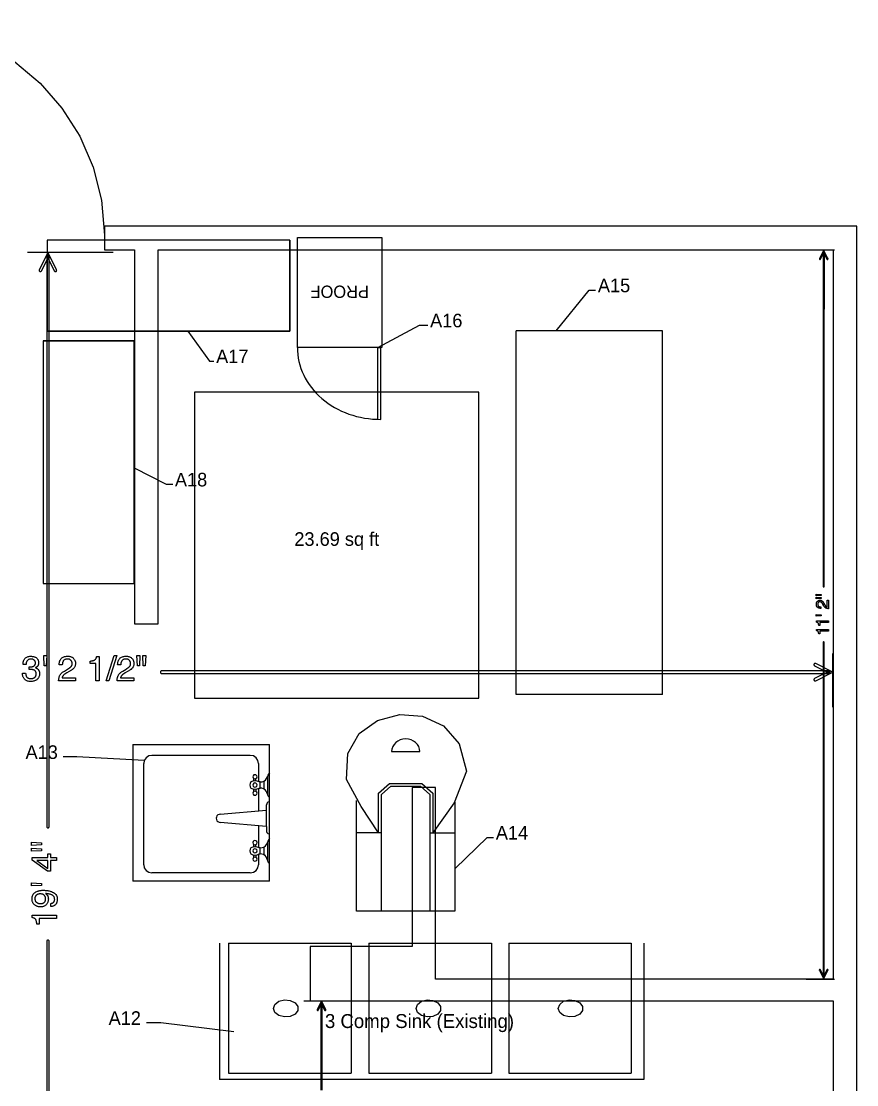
# Model space of a CAD drawing. Header units: inches. Extents: x -1 to 396, y -34 to 687.
# Drawn here: x 238.6 to 392.2, y 491.7 to 687.2 of the extents above; entities that cross this region are included whole.
import ezdxf

# ---------------------------------------------------------------- set-up
doc = ezdxf.new("R2010")
doc.units = ezdxf.units.IN
doc.header["$MEASUREMENT"] = 0
for name, color, linetype in [('AL_AREAS', 9, 'Continuous'), ('AL_EQUIPMENT', 6, 'Continuous'), ('AL_LABELS', 1, 'Continuous'), ('AL_LINEWORK', 30, 'Continuous'), ('DIMENSIONS', 9, 'Continuous'), ('DOORS', 3, 'Continuous'), ('WALLS', 7, 'Continuous')]:
    doc.layers.add(name, color=color, linetype=linetype)

# ---------------------------------------------------------------- blocks, each defined once
blk = doc.blocks.new('AL_proof', base_point=(1578.36, -1091.15))
for p, q in [((1566.68, -1061.35), (1566.68, -1084.94)), ((1567.54, -1061.36), (1567.54, -1084.94)), ((1566.38, -1084.94), (1590.38, -1084.94)), ((1566.38, -1120.94), (1566.38, -1084.94)), ((1567.54, -1084.94), (1566.68, -1084.94)), ((1590.38, -1084.94), (1590.38, -1120.94)), ((1590.38, -1120.94), (1566.38, -1120.94))]:
    blk.add_line(p, q)
blk.add_arc((1566.88, -1084.84), 23.49, 359.7616, 90.486)
at = {"insert": (1578.36, -1101.17), "char_height": 4.019, "attachment_point": 2}
blk.add_mtext('PROOF', dxfattribs=at)
blk = doc.blocks.new('AL_Mixer', base_point=(966.74, -574.82))
for points in [[(962.34, -569.36), (968.06, -565.92), (974, -563.02), (974, -563.02), (979.74, -563.3), (984.09, -565.54), (986.97, -569.16), (988.28, -573.55), (987.92, -578.1), (985.8, -582.22), (981.82, -585.31), (975.88, -586.76), (975.88, -586.76), (968.89, -584.35), (962.34, -580.11)], [(945.14, -584.5), (945.14, -564.97)], [(945.14, -564.97), (969.41, -564.97)], [(962.34, -569.97), (962.34, -564.97)], [(945.14, -579.5), (945.14, -569.97)], [(945.14, -569.97), (970.76, -569.97)], [(962.34, -569.36), (971.01, -569.36)], [(970.76, -569.97), (972.56, -571.77)], [(971.01, -569.36), (973.17, -571.52)], [(972.56, -571.77), (972.56, -577.7)], [(973.17, -571.52), (973.17, -577.95)], [(980.15, -571.94), (980.15, -577.53)], [(972.56, -577.7), (970.76, -579.5)], [(973.17, -577.95), (971.01, -580.11)], [(970.76, -579.5), (945.14, -579.5)], [(962.34, -579.5), (962.34, -584.5)], [(971.01, -580.11), (962.34, -580.11)], [(969.05, -584.5), (945.14, -584.5)]]:
    blk.add_lwpolyline(points)
blk.add_arc((980.12, -574.74), 2.8, 270.5022, 89.4978)
blk = doc.blocks.new('AL_metro_rack', base_point=(1615.86, -825.47))
for p, q in [((1607.46, -789.47), (1607.46, -861.47)), ((1607.46, -789.47), (1624.25, -789.47)), ((1624.25, -789.47), (1624.25, -861.47)), ((1607.46, -861.47), (1624.25, -861.47))]:
    blk.add_line(p, q)
blk.add_lwpolyline([(1607.46, -861.47), (1624.25, -861.47), (1624.25, -789.47), (1607.46, -789.47)], close=True)

msp = doc.modelspace()

# ---------------------------------------------------------------- linework, layer by layer
at = {"layer": 'AL_LINEWORK'}
for p, q in [((329.6, 563.51), (329.6, 630.35)), ((356.52, 630.35), (329.6, 630.35)), ((356.52, 563.51), (356.52, 630.35)), ((356.52, 563.51), (329.6, 563.51)), ((276.75, 517.77), (276.75, 493.86)), ((276.75, 517.77), (299.26, 517.77)), ((299.26, 517.77), (299.26, 493.86)), ((302.53, 517.77), (302.53, 493.86)), ((302.53, 517.77), (325.05, 517.77)), ((325.05, 517.77), (325.05, 493.86)), ((328.24, 517.77), (328.24, 493.86)), ((328.24, 517.77), (350.75, 517.77)), ((350.75, 517.77), (350.75, 493.86)), ((276.75, 493.86), (299.26, 493.86)), ((302.53, 493.86), (325.05, 493.86)), ((328.24, 493.86), (350.75, 493.86))]:
    msp.add_line(p, q, dxfattribs=at)
for points in [[(336.95, 630.35), (343, 637.83), (343, 637.83), (344.2, 637.83)], [(269.26, 630.28), (273.25, 624.78), (273.25, 624.78), (274.04, 624.78)], [(304.17, 627.3), (311.83, 631.37), (311.83, 631.37), (313.36, 631.37)], [(259.37, 605.15), (265.28, 602.13), (265.28, 602.13), (266.47, 602.13)], [(259.12, 554.29), (284.24, 554.29)], [(259.12, 554.29), (259.12, 529.17)], [(284.24, 529.17), (284.24, 554.29)], [(261.25, 551.36), (248.85, 552.04), (248.85, 552.04), (246.37, 552.04)], [(261.25, 551.36), (261.14, 550.78)], [(261.57, 551.84), (261.25, 551.36)], [(262.06, 552.18), (261.57, 551.84)], [(262.64, 552.29), (262.06, 552.18)], [(280.73, 552.29), (262.64, 552.29)], [(281.31, 552.18), (280.73, 552.29)], [(281.79, 551.84), (281.31, 552.18)], [(282.12, 551.36), (281.79, 551.84)], [(282.24, 550.78), (282.12, 551.36)], [(261.14, 532.19), (261.14, 550.78)], [(282.24, 550.78), (282.24, 547.46)], [(280.84, 547.41), (280.69, 547.14)], [(281.21, 547.55), (280.84, 547.41)], [(281.27, 548.55), (281.21, 548.36)], [(281.21, 548.36), (281.27, 548.17)], [(281.6, 547.6), (281.21, 547.55)], [(281.41, 548.69), (281.27, 548.55)], [(281.27, 548.17), (281.41, 548.03)], [(281.6, 548.73), (281.41, 548.69)], [(281.41, 548.03), (281.6, 547.98)], [(281.41, 547.59), (281.41, 548.03)], [(281.78, 548.69), (281.6, 548.73)], [(281.6, 547.98), (281.78, 548.03)], [(281.99, 547.55), (281.6, 547.6)], [(281.92, 548.55), (281.78, 548.69)], [(281.78, 548.03), (281.92, 548.17)], [(281.78, 547.59), (281.78, 548.03)], [(281.98, 548.36), (281.92, 548.55)], [(281.92, 548.17), (281.98, 548.36)], [(282.36, 547.41), (281.99, 547.55)], [(282.54, 547.41), (282.36, 547.41)], [(282.54, 547.41), (282.9, 547.44)], [(282.54, 546.27), (282.54, 547.41)], [(282.9, 547.44), (283.22, 547.55)], [(283.22, 547.55), (283.51, 547.76)], [(283.29, 546.09), (283.29, 547.6)], [(283.51, 547.76), (283.73, 548.04)], [(283.73, 548.04), (283.87, 548.36)], [(284.01, 548.76), (283.87, 548.36)], [(283.87, 548.36), (283.87, 545.33)], [(284.24, 549.11), (284.01, 548.76)], [(280.69, 547.14), (280.65, 546.85)], [(280.65, 546.85), (280.69, 546.54)], [(280.69, 546.54), (280.84, 546.27)], [(280.84, 546.27), (281.21, 546.13)], [(281.27, 547.03), (281.21, 546.85)], [(281.21, 546.85), (281.27, 546.65)], [(281.21, 546.13), (281.6, 546.09)], [(281.27, 545.52), (281.21, 545.33)], [(281.41, 547.17), (281.27, 547.03)], [(281.27, 546.65), (281.41, 546.51)], [(281.41, 545.66), (281.27, 545.52)], [(281.6, 547.22), (281.41, 547.17)], [(281.41, 546.51), (281.6, 546.47)], [(281.41, 545.66), (281.41, 546.1)], [(281.6, 545.71), (281.41, 545.66)], [(281.78, 547.17), (281.6, 547.22)], [(281.6, 546.47), (281.78, 546.51)], [(281.6, 546.09), (281.99, 546.13)], [(281.78, 545.66), (281.6, 545.71)], [(281.92, 547.03), (281.78, 547.17)], [(281.78, 546.51), (281.92, 546.65)], [(281.78, 546.1), (281.78, 545.66)], [(281.92, 545.52), (281.78, 545.66)], [(281.98, 546.85), (281.92, 547.03)], [(281.92, 546.65), (281.98, 546.85)], [(281.98, 545.33), (281.92, 545.52)], [(281.99, 546.13), (282.36, 546.27)], [(282.24, 546.23), (282.24, 542.1)], [(282.36, 546.27), (282.54, 546.27)], [(282.87, 546.26), (282.54, 546.27)], [(283.17, 546.16), (282.87, 546.26)], [(283.44, 545.98), (283.17, 546.16)], [(283.66, 545.74), (283.44, 545.98)], [(283.8, 545.45), (283.66, 545.74)], [(283.87, 545.14), (283.8, 545.45)], [(281.21, 545.33), (281.27, 545.14)], [(281.27, 545.14), (281.41, 545)], [(281.41, 545), (281.6, 544.95)], [(281.6, 544.95), (281.78, 545)], [(281.78, 545), (281.92, 545.14)], [(281.92, 545.14), (281.98, 545.33)], [(283.82, 543.54), (283.75, 543.38)], [(283.95, 543.67), (283.82, 543.54)], [(283.87, 545.33), (283.9, 545.04)], [(283.9, 545.04), (284.03, 544.78)], [(284.12, 543.75), (283.95, 543.67)], [(284.03, 544.78), (284.24, 544.57)], [(284.24, 543.76), (284.12, 543.75)], [(275.23, 541.48), (283.74, 542.24)], [(283.75, 543.38), (283.74, 543.19)], [(283.74, 542.24), (283.74, 543.19)], [(283.74, 539.22), (283.74, 542.24)], [(274.5, 540.96), (274.47, 540.73)], [(274.47, 540.73), (274.5, 540.5)], [(274.61, 541.17), (274.5, 540.96)], [(274.5, 540.5), (274.61, 540.28)], [(274.78, 541.34), (274.61, 541.17)], [(274.61, 540.28), (274.78, 540.12)], [(274.99, 541.44), (274.78, 541.34)], [(274.78, 540.12), (274.99, 540.01)], [(275.23, 541.48), (274.99, 541.44)], [(274.99, 540.01), (275.23, 539.97)], [(283.74, 539.22), (275.23, 539.97)], [(282.24, 539.35), (282.24, 535.35)], [(283.74, 538.45), (283.73, 538.27)], [(283.73, 538.27), (283.8, 538.09)], [(283.74, 539.22), (283.74, 538.45)], [(283.8, 538.09), (283.93, 537.95)], [(283.93, 537.95), (284.12, 537.88)], [(284.12, 537.88), (284.24, 537.89)], [(281.27, 536.44), (281.21, 536.25)], [(281.21, 536.25), (281.27, 536.06)], [(281.41, 536.58), (281.27, 536.44)], [(281.27, 536.06), (281.41, 535.92)], [(281.6, 536.63), (281.41, 536.58)], [(281.41, 535.48), (281.41, 535.92)], [(281.41, 535.92), (281.6, 535.87)], [(281.78, 536.58), (281.6, 536.63)], [(281.6, 535.87), (281.78, 535.92)], [(281.92, 536.44), (281.78, 536.58)], [(281.78, 535.92), (281.92, 536.06)], [(281.78, 535.48), (281.78, 535.92)], [(281.98, 536.25), (281.92, 536.44)], [(281.92, 536.06), (281.98, 536.25)], [(283.51, 535.65), (283.73, 535.93)], [(283.73, 535.93), (283.87, 536.25)], [(284.01, 536.64), (283.87, 536.25)], [(283.87, 536.25), (283.87, 533.22)], [(284.24, 537.01), (284.01, 536.64)], [(318.36, 531.5), (324.26, 537.22), (324.26, 537.22), (325.44, 537.22)], [(280.69, 535.03), (280.65, 534.73)], [(280.65, 534.73), (280.69, 534.44)], [(280.84, 535.3), (280.69, 535.03)], [(280.69, 534.44), (280.84, 534.17)], [(281.21, 535.45), (280.84, 535.3)], [(280.84, 534.17), (281.21, 534.03)], [(281.6, 535.49), (281.21, 535.45)], [(281.27, 534.93), (281.21, 534.73)], [(281.21, 534.73), (281.27, 534.55)], [(281.21, 534.03), (281.6, 533.98)], [(281.41, 535.07), (281.27, 534.93)], [(281.27, 534.55), (281.41, 534.41)], [(281.6, 535.11), (281.41, 535.07)], [(281.41, 534.41), (281.6, 534.36)], [(281.41, 533.54), (281.41, 533.99)], [(281.99, 535.45), (281.6, 535.49)], [(281.78, 535.07), (281.6, 535.11)], [(281.6, 534.36), (281.78, 534.41)], [(281.6, 533.98), (281.99, 534.03)], [(281.92, 534.93), (281.78, 535.07)], [(281.78, 534.41), (281.92, 534.55)], [(281.78, 533.99), (281.78, 533.54)], [(281.98, 534.73), (281.92, 534.93)], [(281.92, 534.55), (281.98, 534.73)], [(282.36, 535.3), (281.99, 535.45)], [(281.99, 534.03), (282.36, 534.17)], [(282.24, 534.12), (282.24, 532.19)], [(282.54, 535.3), (282.36, 535.3)], [(282.36, 534.17), (282.54, 534.17)], [(282.54, 535.3), (282.9, 535.33)], [(282.54, 534.17), (282.54, 535.3)], [(282.87, 534.15), (282.54, 534.17)], [(283.17, 534.05), (282.87, 534.15)], [(282.9, 535.33), (283.22, 535.45)], [(283.44, 533.88), (283.17, 534.05)], [(283.22, 535.45), (283.51, 535.65)], [(283.29, 533.98), (283.29, 535.49)], [(283.66, 533.64), (283.44, 533.88)], [(261.14, 532.19), (261.25, 531.61)], [(281.27, 533.41), (281.21, 533.22)], [(281.21, 533.22), (281.27, 533.03)], [(281.41, 533.54), (281.27, 533.41)], [(281.27, 533.03), (281.41, 532.89)], [(281.6, 533.6), (281.41, 533.54)], [(281.41, 532.89), (281.6, 532.84)], [(281.78, 533.54), (281.6, 533.6)], [(281.6, 532.84), (281.78, 532.89)], [(281.92, 533.41), (281.78, 533.54)], [(281.78, 532.89), (281.92, 533.03)], [(281.98, 533.22), (281.92, 533.41)], [(281.92, 533.03), (281.98, 533.22)], [(282.12, 531.61), (282.24, 532.19)], [(283.8, 533.35), (283.66, 533.64)], [(283.87, 533.03), (283.8, 533.35)], [(283.87, 533.22), (283.9, 532.93)], [(283.9, 532.93), (284.03, 532.66)], [(284.03, 532.66), (284.24, 532.47)], [(261.25, 531.61), (261.57, 531.12)], [(261.57, 531.12), (262.06, 530.8)], [(262.06, 530.8), (262.64, 530.68)], [(280.73, 530.68), (262.64, 530.68)], [(280.73, 530.68), (281.31, 530.8)], [(281.31, 530.8), (281.79, 531.12)], [(281.79, 531.12), (282.12, 531.61)], [(284.24, 529.17), (259.12, 529.17)], [(275.1, 517.77), (275.1, 492.7)], [(353.08, 517.77), (353.08, 492.7)], [(285.01, 505.78), (285.27, 506.51)], [(285.27, 506.51), (285.99, 507.08)], [(285.99, 507.08), (287, 507.34)], [(287, 507.34), (288.08, 507.25)], [(288.08, 507.25), (288.97, 506.82)], [(288.97, 506.82), (289.48, 506.15)], [(311.22, 505.78), (311.49, 506.51)], [(311.49, 506.51), (312.21, 507.08)], [(312.21, 507.08), (313.22, 507.34)], [(313.22, 507.34), (314.29, 507.25)], [(314.29, 507.25), (315.18, 506.82)], [(315.18, 506.82), (315.69, 506.15)], [(337.33, 505.78), (337.6, 506.51)], [(337.6, 506.51), (338.31, 507.08)], [(338.31, 507.08), (339.32, 507.34)], [(339.32, 507.34), (340.4, 507.25)], [(340.4, 507.25), (341.29, 506.82)], [(341.29, 506.82), (341.8, 506.15)], [(285.27, 505.04), (285.01, 505.78)], [(285.99, 504.48), (285.27, 505.04)], [(287, 504.21), (285.99, 504.48)], [(288.97, 504.73), (288.08, 504.3)], [(289.48, 505.4), (288.97, 504.73)], [(289.48, 506.15), (289.48, 505.4)], [(311.49, 505.04), (311.22, 505.78)], [(312.21, 504.48), (311.49, 505.04)], [(313.22, 504.21), (312.21, 504.48)], [(315.18, 504.73), (314.29, 504.3)], [(315.69, 505.4), (315.18, 504.73)], [(315.69, 506.15), (315.69, 505.4)], [(337.6, 505.04), (337.33, 505.78)], [(338.31, 504.48), (337.6, 505.04)], [(339.32, 504.21), (338.31, 504.48)], [(341.29, 504.73), (340.4, 504.3)], [(341.8, 505.4), (341.29, 504.73)], [(341.8, 506.15), (341.8, 505.4)], [(277.71, 501.46), (264.32, 503.15), (264.32, 503.15), (261.64, 503.15)], [(288.08, 504.3), (287, 504.21)], [(314.29, 504.3), (313.22, 504.21)], [(340.4, 504.3), (339.32, 504.21)], [(353.08, 492.7), (275.1, 492.7)]]:
    msp.add_lwpolyline(points, dxfattribs=at)
msp.add_lwpolyline([(270.51, 619.09), (270.51, 562.8), (322.74, 562.8), (322.74, 619.09)], close=True, dxfattribs=at)
at = {"layer": 'DIMENSIONS'}
for points in [[(382.9, 645.22), (388.13, 645.22)], [(255.51, 644.74), (239.79, 644.74)], [(387.82, 561.15), (387.82, 571.02)], [(243.78, 490.41), (243.78, 493.56), (243.78, 497.25), (243.78, 501.71), (243.78, 503.61), (243.78, 505.15), (243.78, 506.42), (243.78, 507.49), (243.78, 508.43), (243.78, 509.3), (243.78, 510.18), (243.78, 511.14), (243.78, 512.26), (243.78, 513.6), (243.78, 514.6), (243.78, 515.41), (243.78, 516.05), (243.78, 516.54), (243.78, 516.93), (243.78, 517.23), (243.78, 517.47), (243.78, 517.68), (243.78, 517.88), (243.78, 518.11), (243.77, 518.15), (243.77, 518.18), (243.75, 518.21), (243.73, 518.24), (243.71, 518.27), (243.68, 518.29), (243.65, 518.31), (243.62, 518.33), (243.58, 518.34), (243.55, 518.34), (243.51, 518.34), (243.47, 518.33), (243.44, 518.31), (243.41, 518.29), (243.38, 518.27), (243.36, 518.24), (243.34, 518.21), (243.33, 518.18), (243.32, 518.15), (243.32, 518.11), (243.32, 517.88), (243.32, 517.68), (243.32, 517.47), (243.32, 517.23), (243.32, 516.93), (243.32, 516.54), (243.32, 516.05), (243.32, 515.41), (243.32, 514.6), (243.32, 513.6), (243.32, 512.26), (243.32, 511.14), (243.32, 510.18), (243.32, 509.3), (243.32, 508.43), (243.32, 507.49), (243.32, 506.42), (243.32, 505.15), (243.32, 503.61), (243.32, 501.71), (243.32, 497.25), (243.32, 493.56), (243.32, 490.41)], [(382.89, 511.18), (388.12, 511.18)], [(290.6, 507.15), (296.15, 507.15)], [(293.93, 490.78), (293.93, 492.07), (293.93, 493.17), (293.93, 494.16), (293.93, 495.12), (293.93, 496.13), (293.93, 497.26), (293.93, 498.59), (293.93, 500.19), (293.93, 500.89), (293.93, 501.46), (293.93, 501.93), (293.93, 502.32), (293.93, 502.67), (293.93, 503), (293.93, 503.34), (293.93, 503.71), (293.93, 504.14), (293.93, 504.66), (293.93, 505.07), (293.93, 505.41), (293.93, 505.67), (293.93, 505.89), (293.93, 506.06), (293.93, 506.21), (293.93, 506.34), (293.93, 506.47), (293.93, 506.62), (293.93, 506.78), (293.93, 506.8), (293.93, 506.82), (293.92, 506.83), (293.91, 506.85), (293.9, 506.86), (293.89, 506.87), (293.87, 506.88), (293.85, 506.89), (293.84, 506.89), (293.82, 506.9), (293.8, 506.89), (293.78, 506.89), (293.76, 506.88), (293.75, 506.87), (293.74, 506.86), (293.72, 506.85), (293.72, 506.83), (293.71, 506.82), (293.7, 506.8), (293.7, 506.78), (293.7, 506.78), (293.7, 506.62), (293.7, 506.47), (293.7, 506.34), (293.7, 506.21), (293.7, 506.06), (293.7, 505.89), (293.7, 505.67), (293.7, 505.41), (293.7, 505.07), (293.7, 504.66), (293.7, 504.14), (293.7, 503.71), (293.7, 503.34), (293.7, 503), (293.7, 502.67), (293.7, 502.32), (293.7, 501.93), (293.7, 501.46), (293.7, 500.89), (293.7, 500.19), (293.7, 498.59), (293.7, 497.26), (293.7, 496.13), (293.7, 495.12), (293.7, 494.16), (293.7, 493.17), (293.7, 492.07), (293.7, 490.78)]]:
    msp.add_lwpolyline(points, dxfattribs=at)
for points in [[(386.91, 643.63), (386.22, 645.01), (386.12, 645.22), (386.02, 645.01), (385.33, 643.63), (385.32, 643.62), (385.32, 643.6), (385.32, 643.58), (385.32, 643.56), (385.32, 643.55), (385.33, 643.53), (385.34, 643.51), (385.35, 643.5), (385.36, 643.49), (385.38, 643.48), (385.4, 643.47), (385.41, 643.47), (385.43, 643.47), (385.45, 643.47), (385.47, 643.47), (385.48, 643.48), (385.5, 643.49), (385.51, 643.5), (385.52, 643.52), (385.53, 643.53), (386.22, 644.91), (386.02, 644.91), (386.71, 643.53), (386.72, 643.51), (386.73, 643.5), (386.74, 643.49), (386.76, 643.48), (386.77, 643.47), (386.79, 643.47), (386.81, 643.47), (386.83, 643.47), (386.84, 643.47), (386.86, 643.48), (386.88, 643.49), (386.89, 643.5), (386.9, 643.51), (386.91, 643.53), (386.92, 643.55), (386.92, 643.56), (386.93, 643.58), (386.92, 643.6), (386.92, 643.62), (386.91, 643.63)], [(245.13, 641.56), (243.75, 644.32), (243.55, 644.74), (243.34, 644.32), (241.96, 641.56), (241.95, 641.53), (241.94, 641.49), (241.94, 641.46), (241.94, 641.42), (241.95, 641.39), (241.96, 641.36), (241.98, 641.33), (242, 641.3), (242.03, 641.27), (242.06, 641.26), (242.1, 641.24), (242.13, 641.23), (242.17, 641.23), (242.21, 641.23), (242.24, 641.24), (242.27, 641.26), (242.3, 641.28), (242.33, 641.3), (242.35, 641.33), (242.37, 641.36), (243.75, 644.12), (243.34, 644.12), (244.72, 641.36), (244.74, 641.33), (244.76, 641.3), (244.79, 641.28), (244.82, 641.26), (244.85, 641.24), (244.89, 641.23), (244.92, 641.23), (244.96, 641.23), (245, 641.24), (245.03, 641.26), (245.06, 641.27), (245.09, 641.3), (245.11, 641.33), (245.13, 641.36), (245.15, 641.39), (245.15, 641.42), (245.16, 641.46), (245.15, 641.49), (245.15, 641.53), (245.13, 641.56)], [(243.32, 643.99), (243.32, 642.9), (243.32, 640.8), (243.32, 637.72), (243.32, 633.69), (243.32, 628.76), (243.32, 622.96), (243.32, 616.31), (243.32, 608.86), (243.32, 600.64), (243.32, 591.68), (243.32, 586.33), (243.32, 581.95), (243.32, 578.31), (243.32, 575.21), (243.32, 572.42), (243.32, 569.73), (243.32, 566.92), (243.32, 563.77), (243.32, 560.08), (243.32, 555.61), (243.32, 553.72), (243.32, 552.17), (243.32, 550.9), (243.32, 549.84), (243.32, 548.9), (243.32, 548.03), (243.32, 547.15), (243.32, 546.18), (243.32, 545.07), (243.32, 543.73), (243.32, 542.73), (243.32, 541.92), (243.32, 541.28), (243.32, 540.78), (243.32, 540.4), (243.32, 540.1), (243.32, 539.86), (243.32, 539.65), (243.32, 539.45), (243.32, 539.22), (243.32, 539.18), (243.33, 539.15), (243.34, 539.11), (243.36, 539.08), (243.38, 539.06), (243.41, 539.03), (243.44, 539.01), (243.47, 539), (243.51, 538.99), (243.55, 538.99), (243.58, 538.99), (243.62, 539), (243.65, 539.01), (243.68, 539.03), (243.71, 539.06), (243.73, 539.08), (243.75, 539.11), (243.77, 539.15), (243.77, 539.18), (243.78, 539.22), (243.78, 539.45), (243.78, 539.65), (243.78, 539.86), (243.78, 540.1), (243.78, 540.4), (243.78, 540.78), (243.78, 541.28), (243.78, 541.92), (243.78, 542.73), (243.78, 543.73), (243.78, 545.07), (243.78, 546.18), (243.78, 547.15), (243.78, 548.03), (243.78, 548.9), (243.78, 549.84), (243.78, 550.9), (243.78, 552.17), (243.78, 553.72), (243.78, 555.61), (243.78, 560.08), (243.78, 563.77), (243.78, 566.92), (243.78, 569.73), (243.78, 572.42), (243.78, 575.21), (243.78, 578.31), (243.78, 581.95), (243.78, 586.33), (243.78, 591.68), (243.78, 600.64), (243.78, 608.86), (243.78, 616.31), (243.78, 622.96), (243.78, 628.76), (243.78, 633.69), (243.78, 637.72), (243.78, 640.8), (243.78, 642.9), (243.78, 643.99), (243.77, 644.03), (243.77, 644.06), (243.75, 644.1), (243.73, 644.13), (243.71, 644.15), (243.68, 644.18), (243.65, 644.2), (243.62, 644.21), (243.58, 644.22), (243.55, 644.22), (243.51, 644.22), (243.47, 644.21), (243.44, 644.2), (243.41, 644.18), (243.38, 644.15), (243.36, 644.13), (243.34, 644.1), (243.33, 644.06), (243.32, 644.03), (243.32, 643.99)], [(386.01, 644.85), (386.01, 644.23), (386.01, 643.01), (386.01, 641.21), (386.01, 638.85), (386.01, 635.96), (386, 632.55), (386, 628.64), (386, 624.26), (386, 619.42), (386, 614.14), (386, 614.09), (386, 614.04), (386, 614), (386, 613.97), (386, 613.94), (386, 613.91), (386, 613.88), (386, 613.84), (386, 613.8), (386, 613.74), (386, 610.64), (386, 608.09), (386, 605.98), (386, 604.18), (386, 602.56), (386, 601), (386, 599.37), (386, 597.55), (386, 595.41), (386, 592.83), (386, 591.73), (386, 590.84), (386, 590.11), (386, 589.49), (386, 588.95), (386, 588.44), (386, 587.94), (386, 587.38), (386, 586.73), (386, 585.96), (386, 585.38), (386, 584.92), (386, 584.55), (386, 584.26), (386, 584.04), (386, 583.87), (386, 583.73), (386, 583.61), (386, 583.49), (386, 583.36), (386, 583.34), (386.01, 583.32), (386.02, 583.31), (386.03, 583.29), (386.04, 583.28), (386.05, 583.27), (386.07, 583.26), (386.08, 583.25), (386.1, 583.25), (386.12, 583.24), (386.14, 583.25), (386.15, 583.25), (386.17, 583.26), (386.19, 583.27), (386.2, 583.28), (386.21, 583.29), (386.22, 583.31), (386.23, 583.32), (386.23, 583.34), (386.23, 583.36), (386.23, 583.49), (386.23, 583.61), (386.23, 583.73), (386.23, 583.87), (386.23, 584.04), (386.23, 584.26), (386.23, 584.55), (386.23, 584.92), (386.23, 585.38), (386.23, 585.96), (386.23, 586.73), (386.23, 587.38), (386.23, 587.94), (386.23, 588.44), (386.23, 588.95), (386.23, 589.49), (386.23, 590.11), (386.23, 590.84), (386.23, 591.73), (386.23, 592.83), (386.23, 595.41), (386.23, 597.55), (386.23, 599.37), (386.23, 601), (386.23, 602.56), (386.23, 604.18), (386.23, 605.98), (386.23, 608.09), (386.23, 610.64), (386.23, 613.74), (386.23, 613.8), (386.23, 613.84), (386.23, 613.88), (386.23, 613.91), (386.23, 613.94), (386.23, 613.97), (386.23, 614), (386.23, 614.04), (386.23, 614.09), (386.23, 614.14), (386.23, 619.42), (386.23, 624.26), (386.23, 628.64), (386.23, 632.55), (386.24, 635.96), (386.24, 638.85), (386.24, 641.21), (386.24, 643.01), (386.24, 644.23), (386.24, 644.85), (386.23, 644.87), (386.23, 644.88), (386.22, 644.9), (386.21, 644.92), (386.2, 644.93), (386.19, 644.94), (386.17, 644.95), (386.16, 644.96), (386.14, 644.96), (386.12, 644.96), (386.1, 644.96), (386.08, 644.96), (386.07, 644.95), (386.05, 644.94), (386.04, 644.93), (386.03, 644.92), (386.02, 644.9), (386.01, 644.88), (386.01, 644.87), (386.01, 644.85)], [(384.72, 581.9), (385.64, 581.86), (385.64, 581.67), (384.72, 581.62), (384.72, 581.9)], [(384.72, 581.36), (385.64, 581.32), (385.64, 581.13), (384.72, 581.08), (384.72, 581.36)], [(387.03, 579.26), (386.97, 579.26), (386.91, 579.27), (386.86, 579.28), (386.81, 579.29), (386.75, 579.3), (386.7, 579.31), (386.66, 579.33), (386.61, 579.34), (386.56, 579.36), (386.52, 579.38), (386.48, 579.4), (386.44, 579.43), (386.39, 579.46), (386.35, 579.5), (386.31, 579.53), (386.28, 579.58), (386.24, 579.62), (386.2, 579.67), (386.16, 579.73), (386.13, 579.79), (385.95, 580.09), (385.93, 580.13), (385.91, 580.17), (385.89, 580.2), (385.87, 580.23), (385.84, 580.26), (385.82, 580.29), (385.81, 580.31), (385.79, 580.34), (385.77, 580.36), (385.75, 580.37), (385.73, 580.4), (385.7, 580.42), (385.67, 580.44), (385.64, 580.46), (385.61, 580.47), (385.58, 580.48), (385.55, 580.49), (385.52, 580.5), (385.49, 580.5), (385.45, 580.5), (385.42, 580.5), (385.38, 580.5), (385.34, 580.49), (385.31, 580.49), (385.28, 580.47), (385.25, 580.46), (385.22, 580.45), (385.19, 580.43), (385.17, 580.41), (385.14, 580.39), (385.12, 580.36), (385.1, 580.34), (385.08, 580.31), (385.07, 580.28), (385.06, 580.25), (385.04, 580.22), (385.04, 580.18), (385.03, 580.15), (385.03, 580.11), (385.03, 580.07), (385.03, 580.02), (385.04, 579.96), (385.05, 579.91), (385.06, 579.87), (385.08, 579.83), (385.11, 579.79), (385.13, 579.75), (385.17, 579.72), (385.2, 579.69), (385.25, 579.67), (385.27, 579.66), (385.3, 579.65), (385.33, 579.64), (385.36, 579.63), (385.39, 579.62), (385.42, 579.62), (385.46, 579.61), (385.49, 579.61), (385.53, 579.6), (385.57, 579.6), (385.57, 579.32), (385.52, 579.32), (385.46, 579.32), (385.41, 579.33), (385.36, 579.33), (385.31, 579.34), (385.26, 579.36), (385.21, 579.37), (385.17, 579.39), (385.13, 579.4), (385.09, 579.42), (385.03, 579.46), (384.98, 579.51), (384.93, 579.56), (384.88, 579.62), (384.85, 579.68), (384.82, 579.75), (384.8, 579.82), (384.78, 579.9), (384.77, 579.98), (384.77, 580.07), (384.77, 580.15), (384.78, 580.22), (384.79, 580.29), (384.8, 580.35), (384.82, 580.41), (384.84, 580.46), (384.87, 580.51), (384.9, 580.56), (384.94, 580.6), (384.98, 580.64), (385.02, 580.67), (385.06, 580.7), (385.11, 580.73), (385.15, 580.75), (385.2, 580.77), (385.24, 580.79), (385.29, 580.8), (385.34, 580.81), (385.39, 580.82), (385.44, 580.82), (385.49, 580.81), (385.55, 580.81), (385.6, 580.8), (385.65, 580.79), (385.69, 580.77), (385.74, 580.75), (385.78, 580.72), (385.82, 580.7), (385.86, 580.66), (385.9, 580.63), (385.93, 580.6), (385.95, 580.58), (385.97, 580.54), (386, 580.51), (386.03, 580.47), (386.05, 580.43), (386.08, 580.39), (386.11, 580.34), (386.14, 580.29), (386.17, 580.23), (386.29, 580.02), (386.31, 579.99), (386.33, 579.96), (386.34, 579.93), (386.36, 579.9), (386.38, 579.88), (386.39, 579.86), (386.41, 579.83), (386.42, 579.81), (386.44, 579.79), (386.46, 579.77), (386.48, 579.74), (386.51, 579.72), (386.54, 579.69), (386.57, 579.67), (386.6, 579.65), (386.63, 579.63), (386.66, 579.61), (386.69, 579.6), (386.73, 579.59), (386.76, 579.58), (386.76, 580.81), (387.03, 580.81), (387.03, 579.26)], [(384.72, 578.18), (385.64, 578.13), (385.64, 577.95), (384.72, 577.9), (384.72, 578.18)], [(385.43, 576.17), (385.21, 576.17), (385.21, 576.23), (385.2, 576.28), (385.19, 576.33), (385.18, 576.38), (385.17, 576.43), (385.16, 576.47), (385.15, 576.51), (385.14, 576.54), (385.13, 576.57), (385.11, 576.59), (385.1, 576.62), (385.08, 576.64), (385.06, 576.66), (385.03, 576.68), (385, 576.7), (384.96, 576.72), (384.92, 576.73), (384.88, 576.75), (384.83, 576.76), (384.78, 576.78), (384.78, 577), (387.03, 577), (387.03, 576.7), (385.43, 576.7), (385.43, 576.17)], [(385.43, 574.61), (385.21, 574.61), (385.21, 574.67), (385.2, 574.73), (385.19, 574.78), (385.18, 574.83), (385.17, 574.87), (385.16, 574.91), (385.15, 574.95), (385.14, 574.99), (385.13, 575.02), (385.11, 575.04), (385.1, 575.07), (385.08, 575.09), (385.06, 575.11), (385.03, 575.13), (385, 575.15), (384.96, 575.16), (384.92, 575.18), (384.88, 575.2), (384.83, 575.21), (384.78, 575.22), (384.78, 575.45), (387.03, 575.45), (387.03, 575.14), (385.43, 575.14), (385.43, 574.61)], [(386.23, 511.55), (386.23, 512.16), (386.23, 513.37), (386.23, 515.14), (386.23, 517.46), (386.23, 520.32), (386.23, 523.68), (386.23, 527.54), (386.23, 531.86), (386.23, 536.64), (386.23, 541.85), (386.23, 541.91), (386.23, 541.95), (386.23, 541.99), (386.23, 542.02), (386.23, 542.05), (386.23, 542.08), (386.23, 542.12), (386.23, 542.16), (386.23, 542.2), (386.23, 542.26), (386.23, 545.4), (386.23, 547.97), (386.23, 550.1), (386.23, 551.92), (386.23, 553.56), (386.23, 555.14), (386.23, 556.79), (386.23, 558.63), (386.23, 560.8), (386.23, 563.42), (386.23, 564.53), (386.23, 565.44), (386.23, 566.18), (386.23, 566.81), (386.23, 567.36), (386.23, 567.87), (386.23, 568.39), (386.23, 568.95), (386.23, 569.61), (386.23, 570.4), (386.23, 570.98), (386.23, 571.46), (386.23, 571.83), (386.23, 572.12), (386.23, 572.35), (386.23, 572.52), (386.23, 572.67), (386.23, 572.79), (386.23, 572.91), (386.23, 573.04), (386.23, 573.06), (386.23, 573.08), (386.22, 573.09), (386.21, 573.11), (386.2, 573.12), (386.19, 573.13), (386.17, 573.14), (386.15, 573.15), (386.14, 573.15), (386.12, 573.16), (386.1, 573.15), (386.08, 573.15), (386.06, 573.14), (386.05, 573.13), (386.04, 573.12), (386.02, 573.11), (386.02, 573.09), (386.01, 573.08), (386, 573.06), (386, 573.04), (386, 572.91), (386, 572.79), (386, 572.67), (386, 572.52), (386, 572.35), (386, 572.12), (386, 571.83), (386, 571.46), (386, 570.98), (386, 570.4), (386, 569.61), (386, 568.95), (386, 568.39), (386, 567.87), (386, 567.36), (386, 566.81), (386, 566.18), (386, 565.44), (386, 564.53), (386, 563.42), (386, 560.8), (386, 558.63), (386, 556.79), (386, 555.14), (386, 553.56), (386, 551.92), (386, 550.1), (386, 547.97), (386, 545.4), (386, 542.26), (386, 542.2), (386, 542.16), (386, 542.12), (386, 542.08), (386, 542.05), (386, 542.02), (386, 541.99), (386, 541.95), (386, 541.91), (386, 541.85), (386, 536.64), (386, 531.86), (386, 527.54), (386, 523.68), (386, 520.32), (386, 517.46), (386, 515.14), (386, 513.37), (386, 512.16), (386, 511.55), (386, 511.53), (386.01, 511.52), (386.01, 511.5), (386.02, 511.48), (386.03, 511.47), (386.05, 511.46), (386.06, 511.45), (386.08, 511.44), (386.1, 511.44), (386.11, 511.44), (386.13, 511.44), (386.15, 511.44), (386.17, 511.45), (386.18, 511.46), (386.2, 511.47), (386.21, 511.48), (386.22, 511.5), (386.22, 511.52), (386.23, 511.53), (386.23, 511.55)], [(240.38, 565.88), (240.22, 565.89), (240.07, 565.9), (239.94, 565.92), (239.81, 565.95), (239.69, 565.99), (239.57, 566.04), (239.47, 566.1), (239.38, 566.16), (239.29, 566.24), (239.22, 566.32), (239.15, 566.41), (239.09, 566.51), (239.03, 566.6), (238.99, 566.7), (238.95, 566.81), (238.91, 566.92), (238.89, 567.03), (238.87, 567.15), (238.86, 567.27), (238.86, 567.39), (239.45, 567.39), (239.46, 567.3), (239.47, 567.22), (239.48, 567.15), (239.49, 567.08), (239.51, 567.01), (239.52, 566.95), (239.54, 566.89), (239.56, 566.84), (239.59, 566.8), (239.61, 566.75), (239.66, 566.69), (239.71, 566.63), (239.78, 566.57), (239.84, 566.53), (239.92, 566.49), (240, 566.46), (240.09, 566.43), (240.19, 566.41), (240.3, 566.4), (240.41, 566.4), (240.49, 566.4), (240.58, 566.41), (240.66, 566.42), (240.74, 566.44), (240.81, 566.46), (240.88, 566.49), (240.95, 566.52), (241.01, 566.55), (241.07, 566.59), (241.12, 566.64), (241.18, 566.69), (241.22, 566.74), (241.26, 566.79), (241.3, 566.85), (241.33, 566.91), (241.35, 566.97), (241.37, 567.04), (241.38, 567.11), (241.39, 567.18), (241.39, 567.25), (241.39, 567.34), (241.38, 567.43), (241.37, 567.51), (241.35, 567.58), (241.32, 567.65), (241.29, 567.71), (241.25, 567.77), (241.21, 567.82), (241.16, 567.87), (241.11, 567.91), (241.05, 567.94), (240.99, 567.97), (240.92, 568), (240.85, 568.02), (240.77, 568.04), (240.69, 568.06), (240.6, 568.07), (240.51, 568.08), (240.42, 568.09), (240.32, 568.09), (240.31, 568.09), (240.3, 568.09), (240.28, 568.09), (240.27, 568.09), (240.26, 568.09), (240.25, 568.09), (240.24, 568.09), (240.23, 568.09), (240.22, 568.09), (240.2, 568.09), (240.19, 568.09), (240.18, 568.09), (240.17, 568.09), (240.16, 568.09), (240.15, 568.09), (240.13, 568.09), (240.12, 568.09), (240.11, 568.09), (240.1, 568.09), (240.09, 568.08), (240.09, 568.58), (240.1, 568.58), (240.12, 568.58), (240.14, 568.58), (240.15, 568.58), (240.17, 568.58), (240.18, 568.58), (240.2, 568.57), (240.21, 568.57), (240.22, 568.57), (240.23, 568.57), (240.25, 568.57), (240.26, 568.57), (240.27, 568.57), (240.28, 568.57), (240.3, 568.57), (240.31, 568.57), (240.32, 568.57), (240.34, 568.57), (240.35, 568.57), (240.36, 568.57), (240.43, 568.57), (240.49, 568.57), (240.54, 568.58), (240.6, 568.59), (240.65, 568.59), (240.7, 568.61), (240.75, 568.62), (240.8, 568.63), (240.84, 568.65), (240.88, 568.67), (240.95, 568.71), (241.01, 568.75), (241.07, 568.8), (241.11, 568.85), (241.15, 568.91), (241.19, 568.98), (241.21, 569.05), (241.23, 569.13), (241.24, 569.21), (241.24, 569.3), (241.24, 569.36), (241.23, 569.43), (241.22, 569.49), (241.21, 569.54), (241.18, 569.6), (241.16, 569.65), (241.13, 569.69), (241.09, 569.74), (241.05, 569.78), (241, 569.82), (240.96, 569.85), (240.91, 569.88), (240.85, 569.91), (240.8, 569.93), (240.75, 569.95), (240.69, 569.97), (240.63, 569.98), (240.57, 569.99), (240.51, 570), (240.45, 570), (240.34, 570), (240.24, 569.98), (240.14, 569.97), (240.05, 569.94), (239.97, 569.91), (239.89, 569.86), (239.83, 569.81), (239.77, 569.76), (239.71, 569.69), (239.66, 569.62), (239.64, 569.58), (239.62, 569.53), (239.6, 569.48), (239.59, 569.43), (239.57, 569.37), (239.56, 569.31), (239.55, 569.25), (239.54, 569.18), (239.53, 569.11), (239.53, 569.03), (238.97, 569.03), (238.97, 569.13), (238.98, 569.23), (238.99, 569.32), (239, 569.41), (239.02, 569.5), (239.04, 569.58), (239.07, 569.66), (239.1, 569.74), (239.13, 569.81), (239.17, 569.89), (239.25, 570.01), (239.33, 570.11), (239.43, 570.21), (239.53, 570.29), (239.65, 570.36), (239.78, 570.42), (239.91, 570.46), (240.06, 570.49), (240.22, 570.51), (240.39, 570.52), (240.52, 570.51), (240.65, 570.5), (240.77, 570.49), (240.89, 570.47), (241, 570.44), (241.1, 570.41), (241.2, 570.37), (241.29, 570.32), (241.38, 570.27), (241.45, 570.21), (241.53, 570.14), (241.59, 570.08), (241.65, 570), (241.7, 569.92), (241.74, 569.83), (241.77, 569.74), (241.8, 569.64), (241.82, 569.54), (241.83, 569.43), (241.83, 569.32), (241.83, 569.24), (241.82, 569.16), (241.81, 569.09), (241.8, 569.01), (241.78, 568.94), (241.75, 568.88), (241.72, 568.82), (241.69, 568.76), (241.65, 568.7), (241.61, 568.65), (241.58, 568.62), (241.55, 568.59), (241.52, 568.56), (241.48, 568.53), (241.45, 568.5), (241.41, 568.48), (241.37, 568.46), (241.33, 568.44), (241.29, 568.42), (241.25, 568.4), (241.32, 568.37), (241.39, 568.35), (241.45, 568.32), (241.51, 568.29), (241.57, 568.25), (241.62, 568.21), (241.67, 568.17), (241.72, 568.12), (241.76, 568.07), (241.8, 568.02), (241.84, 567.96), (241.88, 567.9), (241.91, 567.84), (241.93, 567.78), (241.95, 567.71), (241.97, 567.64), (241.99, 567.57), (242, 567.5), (242, 567.42), (242, 567.34), (242, 567.21), (241.99, 567.09), (241.97, 566.97), (241.94, 566.86), (241.9, 566.75), (241.85, 566.65), (241.8, 566.55), (241.73, 566.46), (241.66, 566.37), (241.58, 566.29), (241.49, 566.21), (241.4, 566.14), (241.29, 566.08), (241.18, 566.03), (241.07, 565.98), (240.94, 565.95), (240.81, 565.92), (240.67, 565.9), (240.53, 565.89), (240.38, 565.88)], [(243.35, 570.63), (243.24, 568.78), (242.88, 568.78), (242.77, 570.63), (243.35, 570.63)], [(245.5, 566.01), (245.51, 566.12), (245.52, 566.23), (245.54, 566.34), (245.56, 566.45), (245.58, 566.55), (245.61, 566.65), (245.64, 566.75), (245.67, 566.84), (245.7, 566.93), (245.75, 567.02), (245.79, 567.1), (245.84, 567.19), (245.91, 567.27), (245.98, 567.35), (246.05, 567.43), (246.14, 567.51), (246.23, 567.58), (246.33, 567.66), (246.44, 567.73), (246.56, 567.8), (247.16, 568.15), (247.24, 568.2), (247.32, 568.24), (247.39, 568.29), (247.45, 568.33), (247.51, 568.37), (247.56, 568.41), (247.61, 568.45), (247.66, 568.48), (247.7, 568.52), (247.73, 568.55), (247.78, 568.61), (247.83, 568.66), (247.87, 568.72), (247.9, 568.77), (247.93, 568.83), (247.95, 568.89), (247.97, 568.96), (247.98, 569.02), (247.99, 569.08), (247.99, 569.15), (247.99, 569.23), (247.98, 569.3), (247.97, 569.37), (247.95, 569.44), (247.93, 569.5), (247.91, 569.56), (247.88, 569.62), (247.84, 569.68), (247.8, 569.73), (247.76, 569.78), (247.71, 569.82), (247.66, 569.86), (247.6, 569.89), (247.54, 569.92), (247.48, 569.95), (247.42, 569.97), (247.35, 569.99), (247.28, 570), (247.2, 570), (247.13, 570.01), (247.01, 570), (246.91, 569.99), (246.81, 569.97), (246.72, 569.94), (246.64, 569.9), (246.56, 569.85), (246.49, 569.79), (246.43, 569.72), (246.37, 569.65), (246.32, 569.57), (246.3, 569.52), (246.28, 569.46), (246.26, 569.41), (246.24, 569.35), (246.23, 569.28), (246.22, 569.22), (246.21, 569.15), (246.2, 569.07), (246.19, 568.99), (246.19, 568.91), (245.61, 568.91), (245.62, 569.03), (245.63, 569.14), (245.64, 569.25), (245.65, 569.35), (245.67, 569.45), (245.7, 569.54), (245.72, 569.63), (245.76, 569.71), (245.79, 569.79), (245.83, 569.87), (245.91, 570), (246, 570.11), (246.1, 570.2), (246.22, 570.29), (246.34, 570.36), (246.48, 570.42), (246.62, 570.47), (246.78, 570.5), (246.95, 570.52), (247.13, 570.53), (247.28, 570.52), (247.42, 570.51), (247.56, 570.49), (247.68, 570.46), (247.8, 570.42), (247.91, 570.37), (248.01, 570.32), (248.1, 570.26), (248.19, 570.19), (248.26, 570.11), (248.33, 570.02), (248.39, 569.94), (248.44, 569.85), (248.49, 569.76), (248.53, 569.66), (248.56, 569.57), (248.59, 569.48), (248.6, 569.38), (248.61, 569.28), (248.62, 569.18), (248.61, 569.07), (248.6, 568.97), (248.58, 568.87), (248.56, 568.77), (248.52, 568.67), (248.48, 568.58), (248.43, 568.5), (248.37, 568.41), (248.31, 568.33), (248.24, 568.25), (248.19, 568.21), (248.14, 568.16), (248.07, 568.11), (248.01, 568.06), (247.93, 568), (247.85, 567.95), (247.76, 567.89), (247.66, 567.83), (247.56, 567.77), (247.45, 567.71), (247.02, 567.47), (246.96, 567.44), (246.9, 567.4), (246.84, 567.37), (246.79, 567.34), (246.74, 567.31), (246.69, 567.27), (246.65, 567.24), (246.61, 567.21), (246.57, 567.18), (246.53, 567.15), (246.47, 567.09), (246.42, 567.04), (246.37, 566.98), (246.32, 566.92), (246.28, 566.86), (246.24, 566.8), (246.21, 566.74), (246.18, 566.67), (246.16, 566.61), (246.14, 566.54), (248.6, 566.54), (248.6, 566.01), (245.5, 566.01)], [(251.29, 569.19), (251.29, 569.63), (251.41, 569.64), (251.52, 569.66), (251.63, 569.67), (251.72, 569.69), (251.81, 569.71), (251.89, 569.73), (251.97, 569.75), (252.03, 569.78), (252.09, 569.8), (252.15, 569.83), (252.19, 569.86), (252.24, 569.9), (252.28, 569.95), (252.32, 570), (252.36, 570.06), (252.39, 570.13), (252.43, 570.21), (252.46, 570.3), (252.48, 570.39), (252.51, 570.49), (252.95, 570.49), (252.95, 566.01), (252.35, 566.01), (252.35, 569.19), (251.29, 569.19)], [(255.72, 570.63), (256.2, 570.63), (254.73, 566.01), (254.26, 566.01), (255.72, 570.63)], [(256.25, 566.01), (256.25, 566.12), (256.27, 566.23), (256.28, 566.34), (256.3, 566.45), (256.32, 566.55), (256.35, 566.65), (256.38, 566.75), (256.41, 566.84), (256.45, 566.93), (256.49, 567.02), (256.53, 567.1), (256.59, 567.19), (256.65, 567.27), (256.72, 567.35), (256.8, 567.43), (256.88, 567.51), (256.98, 567.58), (257.08, 567.66), (257.19, 567.73), (257.3, 567.8), (257.91, 568.15), (257.99, 568.2), (258.06, 568.24), (258.13, 568.29), (258.19, 568.33), (258.25, 568.37), (258.31, 568.41), (258.36, 568.45), (258.4, 568.48), (258.44, 568.52), (258.48, 568.55), (258.53, 568.61), (258.57, 568.66), (258.61, 568.72), (258.64, 568.77), (258.67, 568.83), (258.69, 568.89), (258.71, 568.96), (258.72, 569.02), (258.73, 569.08), (258.73, 569.15), (258.73, 569.23), (258.72, 569.3), (258.71, 569.37), (258.7, 569.44), (258.68, 569.5), (258.65, 569.56), (258.62, 569.62), (258.58, 569.68), (258.54, 569.73), (258.5, 569.78), (258.45, 569.82), (258.4, 569.86), (258.34, 569.89), (258.28, 569.92), (258.22, 569.95), (258.16, 569.97), (258.09, 569.99), (258.02, 570), (257.95, 570), (257.87, 570.01), (257.76, 570), (257.65, 569.99), (257.55, 569.97), (257.46, 569.94), (257.38, 569.9), (257.3, 569.85), (257.23, 569.79), (257.17, 569.72), (257.11, 569.65), (257.06, 569.57), (257.04, 569.52), (257.02, 569.46), (257, 569.41), (256.99, 569.35), (256.97, 569.28), (256.96, 569.22), (256.95, 569.15), (256.94, 569.07), (256.94, 568.99), (256.93, 568.91), (256.36, 568.91), (256.36, 569.03), (256.37, 569.14), (256.38, 569.25), (256.4, 569.35), (256.42, 569.45), (256.44, 569.54), (256.47, 569.63), (256.5, 569.71), (256.53, 569.79), (256.57, 569.87), (256.65, 570), (256.74, 570.11), (256.85, 570.2), (256.96, 570.29), (257.08, 570.36), (257.22, 570.42), (257.36, 570.47), (257.52, 570.5), (257.69, 570.52), (257.87, 570.53), (258.02, 570.52), (258.17, 570.51), (258.3, 570.49), (258.42, 570.46), (258.54, 570.42), (258.65, 570.37), (258.75, 570.32), (258.84, 570.26), (258.93, 570.19), (259, 570.11), (259.07, 570.02), (259.13, 569.94), (259.19, 569.85), (259.23, 569.76), (259.27, 569.66), (259.3, 569.57), (259.33, 569.48), (259.35, 569.38), (259.36, 569.28), (259.36, 569.18), (259.36, 569.07), (259.34, 568.97), (259.33, 568.87), (259.3, 568.77), (259.27, 568.67), (259.22, 568.58), (259.17, 568.5), (259.12, 568.41), (259.05, 568.33), (258.98, 568.25), (258.93, 568.21), (258.88, 568.16), (258.82, 568.11), (258.75, 568.06), (258.67, 568), (258.59, 567.95), (258.5, 567.89), (258.4, 567.83), (258.3, 567.77), (258.19, 567.71), (257.76, 567.47), (257.7, 567.44), (257.64, 567.4), (257.59, 567.37), (257.53, 567.34), (257.48, 567.31), (257.44, 567.27), (257.39, 567.24), (257.35, 567.21), (257.31, 567.18), (257.28, 567.15), (257.21, 567.09), (257.16, 567.04), (257.11, 566.98), (257.06, 566.92), (257.02, 566.86), (256.98, 566.8), (256.95, 566.74), (256.92, 566.67), (256.9, 566.61), (256.88, 566.54), (259.34, 566.54), (259.34, 566.01), (256.25, 566.01)], [(260.45, 570.63), (260.36, 568.78), (259.98, 568.78), (259.89, 570.63), (260.45, 570.63)], [(261.53, 570.63), (261.44, 568.78), (261.06, 568.78), (260.96, 570.63), (261.53, 570.63)], [(384.65, 566.01), (387.41, 567.39), (387.82, 567.59), (387.41, 567.8), (384.65, 569.18), (384.61, 569.19), (384.58, 569.2), (384.54, 569.2), (384.5, 569.2), (384.47, 569.19), (384.44, 569.18), (384.41, 569.16), (384.38, 569.14), (384.36, 569.11), (384.34, 569.08), (384.32, 569.04), (384.32, 569.01), (384.31, 568.97), (384.32, 568.93), (384.33, 568.9), (384.34, 568.87), (384.36, 568.84), (384.38, 568.81), (384.41, 568.79), (384.44, 568.77), (387.2, 567.39), (387.2, 567.8), (384.44, 566.42), (384.41, 566.4), (384.38, 566.38), (384.36, 566.35), (384.34, 566.32), (384.33, 566.29), (384.32, 566.25), (384.31, 566.22), (384.32, 566.18), (384.32, 566.14), (384.34, 566.11), (384.36, 566.08), (384.38, 566.05), (384.41, 566.03), (384.44, 566.01), (384.47, 565.99), (384.5, 565.99), (384.54, 565.98), (384.58, 565.99), (384.61, 565.99), (384.65, 566.01)], [(387.07, 567.82), (386.09, 567.82), (384.28, 567.82), (381.57, 567.82), (377.84, 567.82), (373, 567.82), (366.96, 567.82), (359.62, 567.82), (350.89, 567.82), (340.65, 567.82), (328.83, 567.82), (328.42, 567.82), (328.09, 567.82), (327.81, 567.82), (327.56, 567.82), (327.33, 567.82), (327.11, 567.82), (326.86, 567.82), (326.58, 567.82), (326.24, 567.82), (325.84, 567.82), (319.58, 567.82), (314.45, 567.82), (310.19, 567.82), (306.56, 567.82), (303.29, 567.82), (300.14, 567.82), (296.86, 567.82), (293.18, 567.82), (288.85, 567.82), (283.63, 567.82), (281.41, 567.82), (279.6, 567.82), (278.12, 567.82), (276.87, 567.82), (275.78, 567.82), (274.75, 567.82), (273.72, 567.82), (272.59, 567.82), (271.29, 567.82), (269.72, 567.82), (268.55, 567.82), (267.61, 567.82), (266.86, 567.82), (266.27, 567.82), (265.82, 567.82), (265.47, 567.82), (265.19, 567.82), (264.95, 567.82), (264.71, 567.82), (264.44, 567.82), (264.41, 567.82), (264.37, 567.81), (264.34, 567.8), (264.31, 567.78), (264.28, 567.76), (264.26, 567.73), (264.24, 567.7), (264.23, 567.67), (264.22, 567.63), (264.21, 567.59), (264.22, 567.56), (264.23, 567.52), (264.24, 567.49), (264.26, 567.46), (264.28, 567.43), (264.31, 567.41), (264.34, 567.39), (264.37, 567.37), (264.41, 567.37), (264.44, 567.36), (264.71, 567.36), (264.95, 567.36), (265.19, 567.36), (265.47, 567.36), (265.82, 567.36), (266.27, 567.36), (266.86, 567.36), (267.61, 567.36), (268.55, 567.36), (269.72, 567.36), (271.29, 567.36), (272.59, 567.36), (273.72, 567.36), (274.75, 567.36), (275.78, 567.36), (276.87, 567.36), (278.12, 567.36), (279.6, 567.36), (281.41, 567.36), (283.63, 567.36), (288.85, 567.36), (293.18, 567.36), (296.86, 567.36), (300.14, 567.36), (303.29, 567.36), (306.56, 567.36), (310.19, 567.36), (314.45, 567.36), (319.58, 567.36), (325.84, 567.36), (326.24, 567.36), (326.58, 567.36), (326.86, 567.36), (327.11, 567.36), (327.33, 567.36), (327.56, 567.36), (327.81, 567.36), (328.09, 567.36), (328.42, 567.36), (328.83, 567.36), (340.65, 567.36), (350.89, 567.36), (359.62, 567.36), (366.96, 567.36), (373, 567.36), (377.84, 567.36), (381.57, 567.36), (384.28, 567.36), (386.09, 567.36), (387.07, 567.36), (387.11, 567.37), (387.15, 567.37), (387.18, 567.39), (387.21, 567.41), (387.24, 567.43), (387.26, 567.46), (387.28, 567.49), (387.29, 567.52), (387.3, 567.56), (387.3, 567.59), (387.3, 567.63), (387.29, 567.67), (387.28, 567.7), (387.26, 567.73), (387.24, 567.76), (387.21, 567.78), (387.18, 567.8), (387.15, 567.81), (387.11, 567.82), (387.07, 567.82)], [(240.51, 536.31), (242.36, 536.21), (242.36, 535.83), (240.51, 535.74), (240.51, 536.31)], [(240.51, 535.23), (242.36, 535.14), (242.36, 534.76), (240.51, 534.66), (240.51, 535.23)], [(245.13, 532.96), (244.03, 532.96), (244.03, 530.98), (243.48, 530.98), (240.62, 533.05), (240.62, 533.53), (243.54, 533.53), (243.54, 534.19), (244.03, 534.19), (244.03, 533.53), (245.13, 533.53), (245.13, 532.96)], [(243.54, 532.95), (241.5, 532.95), (243.54, 531.51), (243.54, 532.95)], [(240.51, 528.87), (242.36, 528.76), (242.36, 528.4), (240.51, 528.29), (240.51, 528.87)], [(244.05, 525.08), (244.14, 525.08), (244.22, 525.1), (244.3, 525.12), (244.37, 525.15), (244.44, 525.18), (244.5, 525.22), (244.56, 525.26), (244.61, 525.32), (244.66, 525.37), (244.69, 525.44), (244.71, 525.47), (244.73, 525.51), (244.74, 525.55), (244.75, 525.58), (244.76, 525.62), (244.77, 525.66), (244.78, 525.7), (244.78, 525.74), (244.79, 525.78), (244.79, 525.83), (244.78, 525.91), (244.77, 525.98), (244.76, 526.06), (244.73, 526.13), (244.7, 526.2), (244.67, 526.27), (244.62, 526.34), (244.57, 526.4), (244.51, 526.46), (244.45, 526.52), (244.38, 526.57), (244.29, 526.63), (244.18, 526.68), (244.07, 526.72), (243.94, 526.76), (243.79, 526.8), (243.64, 526.84), (243.46, 526.87), (243.28, 526.9), (243.08, 526.92), (243.14, 526.89), (243.19, 526.85), (243.24, 526.8), (243.29, 526.76), (243.33, 526.71), (243.37, 526.67), (243.41, 526.62), (243.44, 526.57), (243.47, 526.51), (243.5, 526.46), (243.52, 526.4), (243.54, 526.34), (243.56, 526.29), (243.57, 526.23), (243.59, 526.17), (243.6, 526.11), (243.61, 526.05), (243.61, 525.99), (243.62, 525.92), (243.62, 525.86), (243.61, 525.73), (243.6, 525.61), (243.58, 525.49), (243.55, 525.38), (243.52, 525.28), (243.47, 525.18), (243.42, 525.08), (243.36, 524.99), (243.29, 524.91), (243.21, 524.83), (243.13, 524.76), (243.04, 524.69), (242.95, 524.64), (242.85, 524.59), (242.75, 524.54), (242.64, 524.51), (242.53, 524.48), (242.41, 524.47), (242.29, 524.45), (242.17, 524.45), (242.05, 524.45), (241.93, 524.46), (241.81, 524.48), (241.7, 524.51), (241.59, 524.54), (241.49, 524.58), (241.38, 524.63), (241.28, 524.69), (241.18, 524.75), (241.09, 524.82), (241, 524.9), (240.92, 524.99), (240.85, 525.08), (240.79, 525.18), (240.74, 525.29), (240.7, 525.4), (240.67, 525.52), (240.64, 525.65), (240.63, 525.79), (240.62, 525.93), (240.63, 526.12), (240.66, 526.3), (240.7, 526.46), (240.77, 526.62), (240.85, 526.76), (240.94, 526.89), (241.06, 527.01), (241.19, 527.11), (241.34, 527.21), (241.51, 527.29), (241.61, 527.33), (241.72, 527.36), (241.83, 527.39), (241.94, 527.42), (242.06, 527.44), (242.18, 527.46), (242.31, 527.48), (242.45, 527.49), (242.59, 527.49), (242.73, 527.49), (242.9, 527.49), (243.05, 527.48), (243.21, 527.47), (243.36, 527.45), (243.51, 527.43), (243.66, 527.4), (243.8, 527.37), (243.93, 527.33), (244.07, 527.29), (244.2, 527.25), (244.4, 527.16), (244.58, 527.06), (244.74, 526.95), (244.88, 526.82), (244.99, 526.69), (245.09, 526.55), (245.16, 526.39), (245.22, 526.22), (245.25, 526.04), (245.26, 525.85), (245.26, 525.72), (245.25, 525.6), (245.23, 525.48), (245.2, 525.37), (245.17, 525.27), (245.14, 525.17), (245.09, 525.08), (245.04, 525), (244.98, 524.92), (244.91, 524.85), (244.84, 524.78), (244.77, 524.72), (244.69, 524.67), (244.61, 524.63), (244.52, 524.59), (244.44, 524.56), (244.34, 524.53), (244.25, 524.52), (244.15, 524.51), (244.05, 524.5), (244.05, 525.08)], [(243.12, 525.93), (243.12, 526), (243.11, 526.07), (243.1, 526.13), (243.09, 526.19), (243.07, 526.26), (243.04, 526.32), (243.01, 526.38), (242.98, 526.44), (242.94, 526.49), (242.9, 526.55), (242.85, 526.6), (242.8, 526.65), (242.74, 526.69), (242.67, 526.73), (242.6, 526.76), (242.51, 526.78), (242.43, 526.8), (242.33, 526.82), (242.23, 526.82), (242.12, 526.83), (242.03, 526.82), (241.94, 526.82), (241.85, 526.8), (241.77, 526.79), (241.69, 526.76), (241.62, 526.74), (241.55, 526.7), (241.49, 526.67), (241.44, 526.62), (241.38, 526.58), (241.34, 526.53), (241.3, 526.47), (241.26, 526.41), (241.23, 526.36), (241.2, 526.29), (241.18, 526.23), (241.16, 526.16), (241.15, 526.09), (241.14, 526.02), (241.14, 525.94), (241.14, 525.86), (241.15, 525.78), (241.17, 525.71), (241.18, 525.64), (241.21, 525.57), (241.24, 525.5), (241.28, 525.44), (241.32, 525.39), (241.37, 525.33), (241.42, 525.28), (241.48, 525.24), (241.54, 525.19), (241.6, 525.16), (241.67, 525.13), (241.74, 525.1), (241.82, 525.08), (241.9, 525.06), (241.98, 525.05), (242.07, 525.04), (242.16, 525.04), (242.25, 525.04), (242.33, 525.05), (242.41, 525.06), (242.49, 525.07), (242.56, 525.09), (242.63, 525.11), (242.69, 525.14), (242.75, 525.17), (242.81, 525.21), (242.86, 525.25), (242.91, 525.3), (242.96, 525.35), (242.99, 525.4), (243.03, 525.46), (243.06, 525.53), (243.08, 525.6), (243.1, 525.68), (243.11, 525.76), (243.12, 525.84), (243.12, 525.93)], [(241.95, 521.25), (241.51, 521.25), (241.5, 521.37), (241.48, 521.49), (241.47, 521.59), (241.45, 521.69), (241.43, 521.78), (241.41, 521.86), (241.39, 521.93), (241.36, 522), (241.34, 522.06), (241.31, 522.11), (241.28, 522.16), (241.24, 522.2), (241.19, 522.24), (241.14, 522.28), (241.08, 522.32), (241.01, 522.36), (240.93, 522.39), (240.84, 522.42), (240.75, 522.45), (240.65, 522.47), (240.65, 522.92), (245.13, 522.92), (245.13, 522.31), (241.95, 522.31), (241.95, 521.25)], [(385.32, 512.77), (386.01, 511.39), (386.11, 511.18), (386.22, 511.39), (386.91, 512.77), (386.91, 512.78), (386.92, 512.8), (386.92, 512.82), (386.92, 512.84), (386.91, 512.85), (386.91, 512.87), (386.9, 512.88), (386.89, 512.9), (386.87, 512.91), (386.86, 512.92), (386.84, 512.93), (386.82, 512.93), (386.8, 512.93), (386.79, 512.93), (386.77, 512.93), (386.75, 512.92), (386.74, 512.91), (386.72, 512.9), (386.71, 512.88), (386.7, 512.87), (386.01, 511.49), (386.22, 511.49), (385.53, 512.87), (385.52, 512.88), (385.51, 512.9), (385.49, 512.91), (385.48, 512.92), (385.46, 512.93), (385.44, 512.93), (385.43, 512.93), (385.41, 512.93), (385.39, 512.93), (385.37, 512.92), (385.36, 512.91), (385.34, 512.9), (385.33, 512.88), (385.32, 512.87), (385.32, 512.85), (385.31, 512.84), (385.31, 512.82), (385.31, 512.8), (385.31, 512.78), (385.32, 512.77)], [(294.61, 505.57), (293.92, 506.95), (293.82, 507.15), (293.71, 506.95), (293.02, 505.57), (293.02, 505.55), (293.01, 505.53), (293.01, 505.51), (293.01, 505.5), (293.02, 505.48), (293.03, 505.46), (293.03, 505.45), (293.05, 505.44), (293.06, 505.42), (293.08, 505.41), (293.09, 505.41), (293.11, 505.4), (293.13, 505.4), (293.15, 505.4), (293.16, 505.41), (293.18, 505.41), (293.2, 505.42), (293.21, 505.44), (293.22, 505.45), (293.23, 505.46), (293.92, 506.85), (293.71, 506.85), (294.4, 505.46), (294.41, 505.45), (294.43, 505.44), (294.44, 505.42), (294.45, 505.41), (294.47, 505.41), (294.49, 505.4), (294.51, 505.4), (294.52, 505.4), (294.54, 505.41), (294.56, 505.41), (294.57, 505.42), (294.59, 505.44), (294.6, 505.45), (294.61, 505.46), (294.62, 505.48), (294.62, 505.5), (294.62, 505.51), (294.62, 505.53), (294.62, 505.55), (294.61, 505.57)]]:
    msp.add_lwpolyline(points, close=True, dxfattribs=at)
at = {"layer": 'DOORS'}
msp.add_lwpolyline([(213.94, 687.25), (213.94, 687.25), (220.38, 686.78), (226.5, 685.33), (232.22, 682.97), (237.44, 679.79), (242.1, 675.86), (246.11, 671.27), (249.38, 666.1), (251.83, 660.43), (253.39, 654.33), (253.96, 647.9), (253.96, 647.85), (253.96, 647.8), (253.96, 647.75), (253.96, 647.7), (253.96, 647.65), (253.96, 647.6), (253.96, 647.55), (253.96, 647.5), (253.96, 647.45), (253.96, 647.4)], dxfattribs=at)
at = {"layer": 'WALLS'}
msp.add_lwpolyline([(392.19, 4.34), (392.19, 649.58), (253.97, 649.58), (253.97, 649.58), (253.97, 645.22), (259.44, 645.22), (259.44, 576.45), (263.78, 576.45), (263.78, 645.22), (387.85, 645.22), (387.85, 511.18), (314.8, 511.18), (314.8, 546.39), (310.46, 546.39), (310.46, 517.16), (291.72, 517.16), (291.72, 507.15), (312.63, 507.15), (312.63, 507.17), (387.85, 507.17), (387.85, 412.7)], dxfattribs=at)

# ---------------------------------------------------------------- block references
at = {"layer": 'AL_EQUIPMENT'}
for name, p, xscale, yscale, rotation in [('AL_proof', (297.17, 630.78), 0.6473702351675863, 0.5608258018103827, 180), ('AL_metro_rack', (265.71, 638.63), 0.9949310202100048, 0.6188827823912132, 270), ('AL_Mixer', (309.37, 541.76), 0.8378637722347492, 0.9283252406512817, 90.00000000000016)]:
    msp.add_blockref(name, p, dxfattribs=dict(at, xscale=xscale, yscale=yscale, rotation=rotation))
at = {"layer": 'AL_EQUIPMENT', "xscale": 0.9949310202100052, "yscale": 0.6188827823912136}
msp.add_blockref('AL_metro_rack', (251.02, 606.19), dxfattribs=at)

# ---------------------------------------------------------------- texts
at = {"layer": 'AL_AREAS', "insert": (296.63, 593.31), "char_height": 2.4975, "attachment_point": 2}
msp.add_mtext('23.69 sq ft', dxfattribs=at)
at = {"layer": 'AL_LABELS', "attachment_point": 2}
for s, insert, char_height in [('A15', (347.59, 639.93), 2.494), ('A16', (316.75, 633.48), 2.494), ('A17', (277.43, 626.89), 2.494), ('A18', (269.85, 604.23), 2.494), ('A13', (242.4, 554.14), 2.494), ('A14', (328.83, 539.32), 2.494), ('A12', (257.67, 505.25), 2.494), ('3 Comp Sink (Existing)', (311.83, 504.73), 2.5556)]:
    msp.add_mtext(s, dxfattribs=dict(at, insert=insert, char_height=char_height))

doc.saveas('drawing.dxf')
